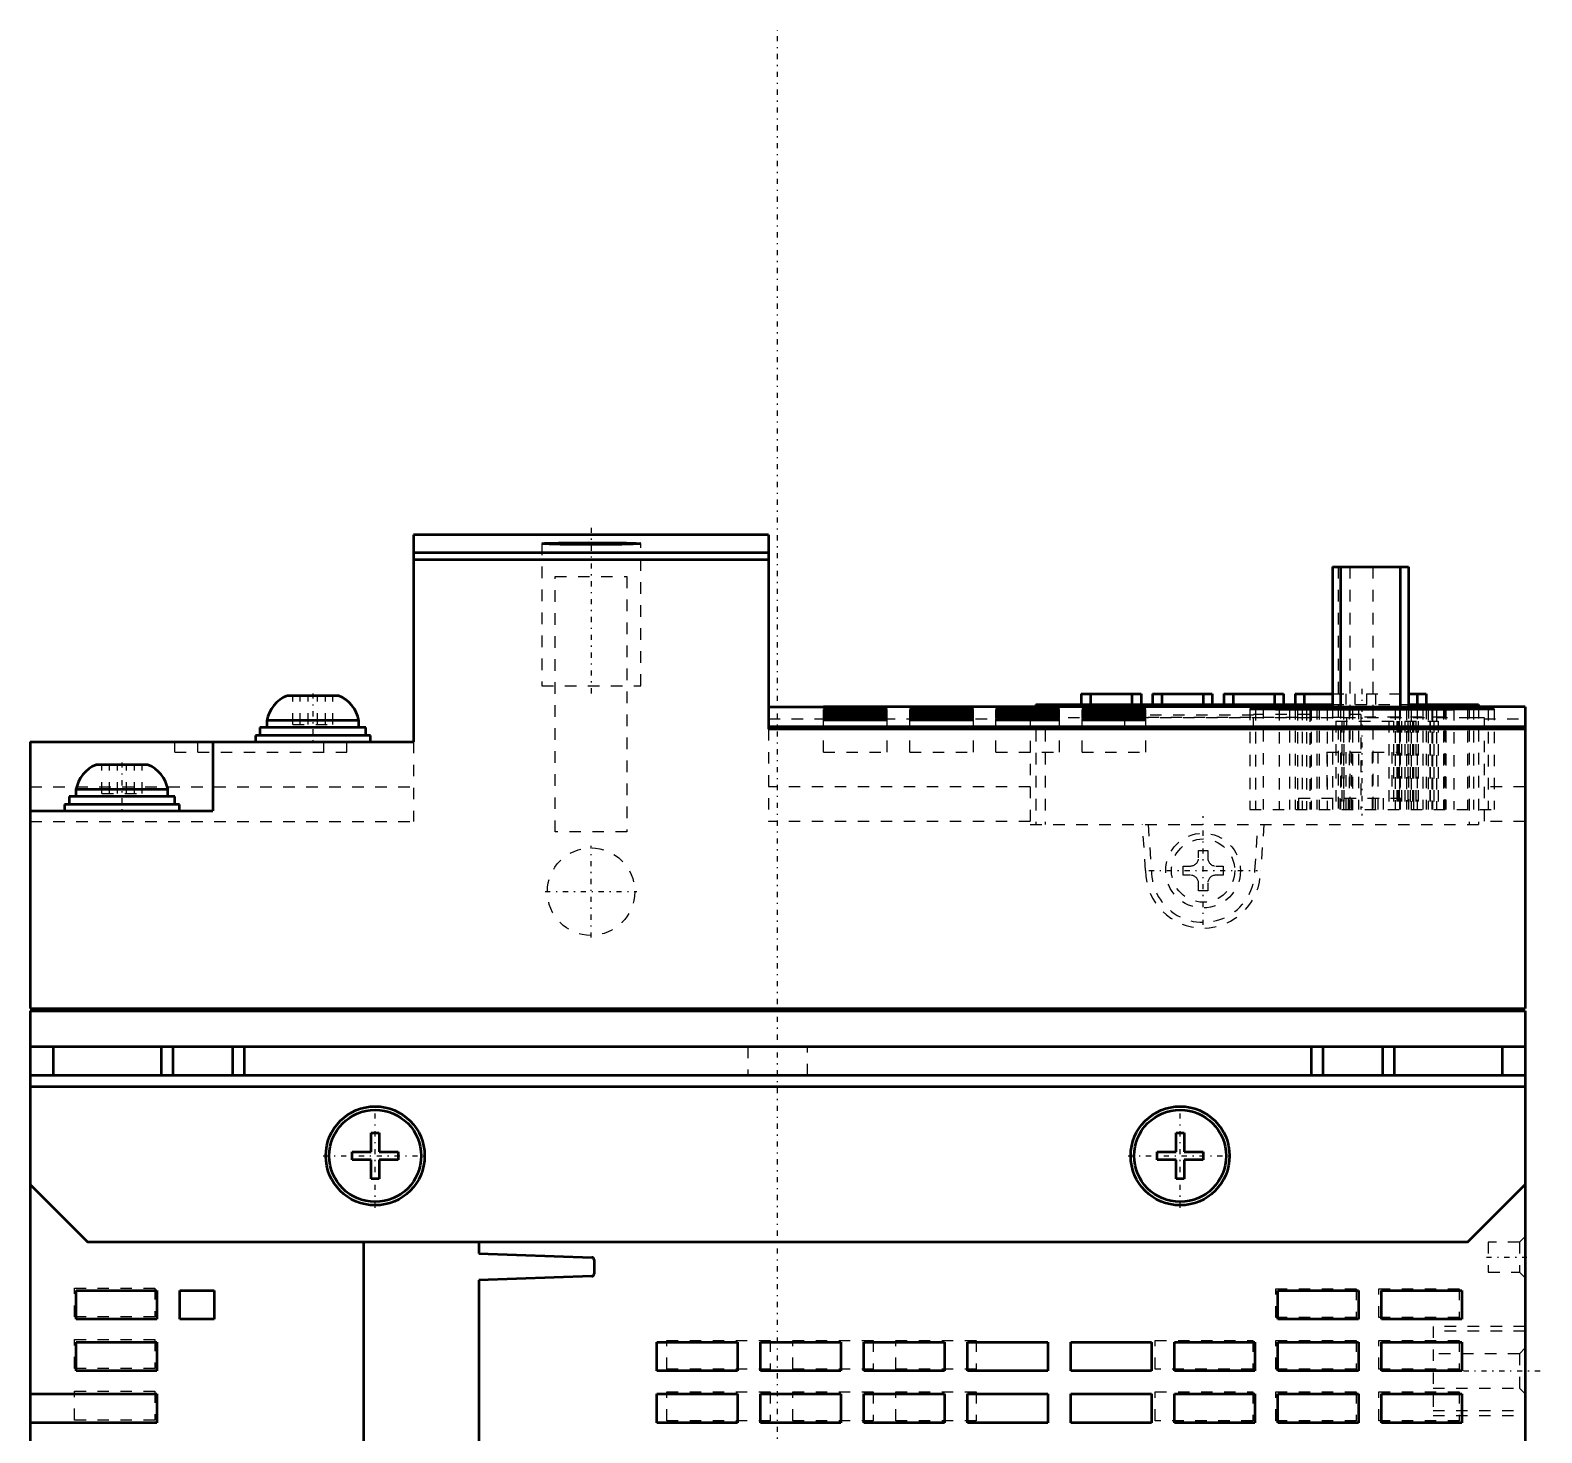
# Model space of a CAD drawing. Header units: millimetres. Extents: x 0 to 449, y 0 to 561.
# Drawn here: x 0 to 131.4, y 161.1 to 283.1 of the extents above; entities that cross this region are included whole.
import ezdxf

# ---------------------------------------------------------------- set-up
doc = ezdxf.new("R2010")
doc.units = ezdxf.units.MM
doc.linetypes.add('Center', pattern=[1.5, 0.45, -0.5, 0.05, -0.5])
doc.linetypes.add('Dashed', pattern=[2, 1, -1])
for name, color, linetype, lineweight in [('AM_4', 7, 'Continuous', 50), ('AM_6', 2, 'Continuous', 35), ('AM_7', 7, 'Center', 25), ('AM_9', 6, 'Dashed', 25)]:
    doc.layers.add(name, color=color, linetype=linetype, lineweight=lineweight)

# ---------------------------------------------------------------- blocks, each defined once
blk = doc.blocks.new('2_MFDLNA3SF_5_in_MFDLNA3SF_1100')
at = {"layer": 'AM_4'}
for p, q in [((64.21, 239.2), (33.33, 239.2)), ((33.33, 239.2), (33.33, 221.2)), ((64.21, 239.2), (64.21, 222.31)), ((33.33, 237.65), (64.21, 237.65)), ((33.33, 237.05), (64.21, 237.05)), ((113.25, 236.4), (113.25, 224.22)), ((113.25, 236.4), (119.85, 236.4)), ((113.95, 236.4), (113.95, 224.22)), ((119.15, 236.4), (119.15, 224.22)), ((119.85, 236.4), (119.85, 224.22)), ((26.83, 225.2), (22.33, 225.2)), ((91.4, 225.37), (96.6, 225.37)), ((91.4, 225.37), (91.4, 224.44)), ((92.2, 225.37), (92.2, 224.44)), ((95.8, 225.37), (95.8, 224.44)), ((96.6, 225.37), (96.6, 224.44)), ((97.6, 225.37), (102.8, 225.37)), ((97.6, 225.37), (97.6, 224.44)), ((98.4, 225.37), (98.4, 224.44)), ((102, 225.37), (102, 224.44)), ((102.8, 225.37), (102.8, 224.44)), ((103.8, 225.37), (109, 225.37)), ((103.8, 225.37), (103.8, 224.44)), ((104.6, 225.37), (104.6, 224.44)), ((108.2, 225.37), (108.2, 224.44)), ((109, 225.37), (109, 224.44)), ((110, 225.37), (113.25, 225.37)), ((110, 225.37), (110, 224.44)), ((110.8, 225.37), (110.8, 224.44)), ((119.85, 225.37), (121.4, 225.37)), ((120.6, 225.37), (120.6, 224.44)), ((121.4, 225.37), (121.4, 224.44)), ((64.21, 224.23), (74.52, 224.23)), ((82.02, 224.23), (68.98, 224.23)), ((68.98, 224.23), (74.52, 224.23)), ((74.52, 224.22), (68.98, 224.22)), ((68.98, 224.22), (74.52, 224.22)), ((74.52, 224.21), (68.98, 224.21)), ((68.98, 224.21), (74.52, 224.21)), ((74.52, 224.2), (68.98, 224.2)), ((68.98, 224.19), (74.52, 224.19)), ((74.52, 224.18), (68.98, 224.18)), ((68.98, 224.17), (74.52, 224.17)), ((74.52, 224.16), (68.98, 224.16)), ((68.98, 224.15), (74.52, 224.15)), ((74.52, 224.13), (68.98, 224.13)), ((68.98, 224.12), (74.52, 224.12)), ((74.52, 224.1), (68.98, 224.1)), ((68.98, 224.08), (74.52, 224.08)), ((74.52, 224.06), (68.98, 224.06)), ((68.98, 224.04), (74.52, 224.04)), ((74.52, 224.02), (68.98, 224.02)), ((68.98, 224), (74.52, 224)), ((74.52, 223.98), (68.98, 223.98)), ((68.98, 223.95), (74.52, 223.95)), ((74.52, 223.93), (68.98, 223.93)), ((68.98, 223.9), (74.52, 223.9)), ((74.52, 223.87), (68.98, 223.87)), ((68.98, 223.84), (74.52, 223.84)), ((74.52, 223.81), (68.98, 223.81)), ((68.98, 223.78), (74.52, 223.78)), ((74.52, 223.75), (68.98, 223.75)), ((68.98, 223.72), (74.52, 223.72)), ((74.52, 223.68), (68.98, 223.68)), ((68.98, 223.64), (74.52, 223.64)), ((74.52, 223.61), (68.98, 223.61)), ((68.98, 223.57), (74.52, 223.57)), ((74.52, 223.53), (68.98, 223.53)), ((68.98, 223.49), (74.52, 223.49)), ((89.52, 224.23), (76.48, 224.23)), ((76.48, 224.23), (82.02, 224.23)), ((82.02, 224.22), (76.48, 224.22)), ((76.48, 224.22), (82.02, 224.22)), ((82.02, 224.21), (76.48, 224.21)), ((76.48, 224.21), (82.02, 224.21)), ((82.02, 224.2), (76.48, 224.2)), ((76.48, 224.19), (82.02, 224.19)), ((82.02, 224.18), (76.48, 224.18)), ((76.48, 224.17), (82.02, 224.17)), ((82.02, 224.16), (76.48, 224.16)), ((76.48, 224.15), (82.02, 224.15)), ((82.02, 224.13), (76.48, 224.13)), ((76.48, 224.12), (82.02, 224.12)), ((82.02, 224.1), (76.48, 224.1)), ((76.48, 224.08), (82.02, 224.08)), ((82.02, 224.06), (76.48, 224.06)), ((76.48, 224.04), (82.02, 224.04)), ((82.02, 224.02), (76.48, 224.02)), ((76.48, 224), (82.02, 224)), ((82.02, 223.98), (76.48, 223.98)), ((76.48, 223.95), (82.02, 223.95)), ((82.02, 223.93), (76.48, 223.93)), ((76.48, 223.9), (82.02, 223.9)), ((82.02, 223.87), (76.48, 223.87)), ((76.48, 223.84), (82.02, 223.84)), ((82.02, 223.81), (76.48, 223.81)), ((76.48, 223.78), (82.02, 223.78)), ((82.02, 223.75), (76.48, 223.75)), ((76.48, 223.72), (82.02, 223.72)), ((82.02, 223.68), (76.48, 223.68)), ((76.48, 223.64), (82.02, 223.64)), ((82.02, 223.61), (76.48, 223.61)), ((76.48, 223.57), (82.02, 223.57)), ((82.02, 223.53), (76.48, 223.53)), ((76.48, 223.49), (82.02, 223.49)), ((97.02, 224.23), (83.98, 224.23)), ((83.98, 224.23), (89.52, 224.23)), ((89.52, 224.22), (83.98, 224.22)), ((83.98, 224.22), (89.52, 224.22)), ((89.52, 224.21), (83.98, 224.21)), ((83.98, 224.21), (89.52, 224.21)), ((89.52, 224.2), (83.98, 224.2)), ((83.98, 224.19), (89.52, 224.19)), ((89.52, 224.18), (83.98, 224.18)), ((83.98, 224.17), (89.52, 224.17)), ((89.52, 224.16), (83.98, 224.16)), ((83.98, 224.15), (89.52, 224.15)), ((89.52, 224.13), (83.98, 224.13)), ((83.98, 224.12), (89.52, 224.12)), ((89.52, 224.1), (83.98, 224.1)), ((83.98, 224.08), (89.52, 224.08)), ((89.52, 224.06), (83.98, 224.06)), ((83.98, 224.04), (89.52, 224.04)), ((89.52, 224.02), (83.98, 224.02)), ((83.98, 224), (89.52, 224)), ((89.52, 223.98), (83.98, 223.98)), ((83.98, 223.95), (89.52, 223.95)), ((89.52, 223.93), (83.98, 223.93)), ((83.98, 223.9), (89.52, 223.9)), ((89.52, 223.87), (83.98, 223.87)), ((83.98, 223.84), (89.52, 223.84)), ((89.52, 223.81), (83.98, 223.81)), ((83.98, 223.78), (89.52, 223.78)), ((89.52, 223.75), (83.98, 223.75)), ((83.98, 223.72), (89.52, 223.72)), ((89.52, 223.68), (83.98, 223.68)), ((83.98, 223.64), (89.52, 223.64)), ((89.52, 223.61), (83.98, 223.61)), ((83.98, 223.57), (89.52, 223.57)), ((89.52, 223.53), (83.98, 223.53)), ((83.98, 223.49), (89.52, 223.49)), ((87.46, 224.44), (113.25, 224.44)), ((87.46, 224.44), (87.46, 224.23)), ((88.26, 224.44), (88.26, 224.23)), ((107.22, 224.23), (91.48, 224.23)), ((91.48, 224.23), (97.02, 224.23)), ((97.02, 224.22), (91.48, 224.22)), ((91.48, 224.22), (97.02, 224.22)), ((97.02, 224.21), (91.48, 224.21)), ((91.48, 224.21), (97.02, 224.21)), ((97.02, 224.2), (91.48, 224.2)), ((91.48, 224.19), (97.02, 224.19)), ((97.02, 224.18), (91.48, 224.18)), ((91.48, 224.17), (97.02, 224.17)), ((97.02, 224.16), (91.48, 224.16)), ((91.48, 224.15), (97.02, 224.15)), ((97.02, 224.13), (91.48, 224.13)), ((91.48, 224.12), (97.02, 224.12)), ((97.02, 224.1), (91.48, 224.1)), ((91.48, 224.08), (97.02, 224.08)), ((97.02, 224.06), (91.48, 224.06)), ((91.48, 224.04), (97.02, 224.04)), ((97.02, 224.02), (91.48, 224.02)), ((91.48, 224), (97.02, 224)), ((97.02, 223.98), (91.48, 223.98)), ((91.48, 223.95), (97.02, 223.95)), ((97.02, 223.93), (91.48, 223.93)), ((91.48, 223.9), (97.02, 223.9)), ((97.02, 223.87), (91.48, 223.87)), ((91.48, 223.84), (97.02, 223.84)), ((97.02, 223.81), (91.48, 223.81)), ((91.48, 223.78), (97.02, 223.78)), ((97.02, 223.75), (91.48, 223.75)), ((91.48, 223.72), (97.02, 223.72)), ((97.02, 223.68), (91.48, 223.68)), ((91.48, 223.64), (97.02, 223.64)), ((97.02, 223.61), (91.48, 223.61)), ((91.48, 223.57), (97.02, 223.57)), ((97.02, 223.53), (91.48, 223.53)), ((91.48, 223.49), (97.02, 223.49)), ((106.55, 224.12), (106.55, 224.06)), ((108.6, 224.12), (106.55, 224.12)), ((106.55, 224.06), (108.6, 224.06)), ((107.22, 224.22), (123.02, 224.22)), ((123.8, 224.13), (108.6, 224.13)), ((108.6, 224.12), (108.6, 224.06)), ((108.6, 224.04), (123.8, 224.04)), ((110, 224.21), (110, 224.15)), ((111.9, 224.21), (110, 224.21)), ((110, 224.15), (111.9, 224.15)), ((110.2, 224.07), (110.2, 224.04)), ((121.96, 224.1), (110.57, 224.12)), ((111, 224.06), (121.96, 224.08)), ((111, 224.06), (111, 224.04)), ((111.4, 224.12), (111.4, 224.06)), ((121.56, 224.1), (111.4, 224.12)), ((111.4, 224.06), (121.56, 224.08)), ((111.9, 224.21), (111.9, 224.15)), ((112.1, 224.21), (112.1, 224.15)), ((122.9, 224.21), (112.1, 224.21)), ((112.1, 224.14), (122.9, 224.14)), ((119.7, 224.11), (112.8, 224.11)), ((112.8, 224.08), (112.8, 224.06)), ((112.8, 224.08), (119.7, 224.08)), ((114.2, 224.16), (114.2, 224.14)), ((121.43, 224.21), (114.7, 224.21)), ((115, 224.15), (115, 224.14)), ((115, 224.15), (121.1, 224.15)), ((115.5, 224.21), (115.5, 224.16)), ((120.6, 224.21), (115.5, 224.21)), ((115.5, 224.16), (120.6, 224.16)), ((118.69, 224.12), (118.69, 224.11)), ((119.09, 224.06), (119.09, 224.04)), ((119.68, 224.11), (119.68, 224.11)), ((119.85, 224.44), (125.94, 224.44)), ((120.08, 224.06), (120.08, 224.04)), ((120.6, 224.21), (120.6, 224.16)), ((121.1, 224.15), (121.1, 224.14)), ((121.56, 224.1), (121.56, 224.08)), ((121.9, 224.16), (121.9, 224.14)), ((121.96, 224.08), (121.96, 224.04)), ((122.3, 224.08), (122.3, 224.04)), ((122.9, 224.21), (122.9, 224.15)), ((125.5, 224.21), (122.9, 224.21)), ((130, 224.23), (123.02, 224.23)), ((123.1, 224.21), (123.1, 224.15)), ((123.1, 224.15), (125, 224.15)), ((123.8, 224.12), (123.8, 224.06)), ((126.8, 224.12), (123.8, 224.12)), ((123.8, 224.06), (126.8, 224.06)), ((125, 224.21), (125, 224.15)), ((125.14, 224.44), (125.14, 224.23)), ((125.94, 224.44), (125.94, 224.23)), ((126.8, 224.12), (126.8, 224.06)), ((130, 224.23), (130, 198)), ((19.98, 222.45), (19.98, 221.75)), ((29.18, 222.45), (19.98, 222.45)), ((20.58, 223.05), (20.58, 222.45)), ((28.58, 223.05), (20.58, 223.05)), ((28.58, 222.45), (28.58, 223.05)), ((29.18, 221.75), (29.18, 222.45)), ((130, 222.51), (64.21, 222.51)), ((130, 222.31), (64.21, 222.31)), ((74.52, 223.45), (68.98, 223.45)), ((68.98, 223.4), (74.52, 223.4)), ((74.52, 223.36), (68.98, 223.36)), ((68.98, 223.32), (74.52, 223.32)), ((74.52, 223.27), (68.98, 223.27)), ((68.98, 223.22), (74.52, 223.22)), ((74.52, 223.17), (68.98, 223.17)), ((68.98, 223.12), (74.52, 223.12)), ((74.52, 223.07), (68.98, 223.07)), ((82.02, 223.45), (76.48, 223.45)), ((76.48, 223.4), (82.02, 223.4)), ((82.02, 223.36), (76.48, 223.36)), ((76.48, 223.32), (82.02, 223.32)), ((82.02, 223.27), (76.48, 223.27)), ((76.48, 223.22), (82.02, 223.22)), ((82.02, 223.17), (76.48, 223.17)), ((76.48, 223.12), (82.02, 223.12)), ((82.02, 223.07), (76.48, 223.07)), ((89.52, 223.45), (83.98, 223.45)), ((83.98, 223.4), (89.52, 223.4)), ((89.52, 223.36), (83.98, 223.36)), ((83.98, 223.32), (89.52, 223.32)), ((89.52, 223.27), (83.98, 223.27)), ((83.98, 223.22), (89.52, 223.22)), ((89.52, 223.17), (83.98, 223.17)), ((83.98, 223.12), (89.52, 223.12)), ((89.52, 223.07), (83.98, 223.07)), ((97.02, 223.45), (91.48, 223.45)), ((91.48, 223.4), (97.02, 223.4)), ((97.02, 223.36), (91.48, 223.36)), ((91.48, 223.32), (97.02, 223.32)), ((97.02, 223.27), (91.48, 223.27)), ((91.48, 223.22), (97.02, 223.22)), ((97.02, 223.17), (91.48, 223.17)), ((91.48, 223.12), (97.02, 223.12)), ((97.02, 223.07), (91.48, 223.07)), ((0, 221.2), (0, 198)), ((0, 221.2), (33.33, 221.2)), ((15.88, 221.2), (15.88, 215.2)), ((19.58, 221.75), (19.58, 221.2)), ((29.58, 221.75), (19.58, 221.75)), ((29.58, 221.2), (29.58, 221.75)), ((10.23, 219.2), (5.73, 219.2)), ((3.98, 217.05), (3.98, 216.45)), ((11.98, 217.05), (3.98, 217.05)), ((11.98, 216.45), (11.98, 217.05)), ((2.98, 215.75), (2.98, 215.2)), ((12.98, 215.75), (2.98, 215.75)), ((3.38, 216.45), (3.38, 215.75)), ((12.58, 216.45), (3.38, 216.45)), ((12.58, 215.75), (12.58, 216.45)), ((12.98, 215.2), (12.98, 215.75)), ((0, 215.2), (15.88, 215.2)), ((0, 198), (130, 198)), ((0, 197.8), (0, 19.9)), ((0, 197.8), (130, 197.8)), ((13, 197.8), (13, 198)), ((117, 197.8), (117, 198)), ((119.15, 198), (119.15, 197.8)), ((119.85, 198), (119.85, 197.8)), ((130, 197.8), (130, 19.9)), ((0, 194.7), (130, 194.7)), ((2, 194.7), (2, 192.2)), ((11.4, 194.7), (11.4, 192.2)), ((12.4, 194.7), (12.4, 192.2)), ((17.6, 194.7), (17.6, 192.2)), ((18.6, 194.7), (18.6, 192.2)), ((111.4, 194.7), (111.4, 192.2)), ((112.4, 194.7), (112.4, 192.2)), ((117.6, 194.7), (117.6, 192.2)), ((118.6, 194.7), (118.6, 192.2)), ((128, 194.7), (128, 192.2)), ((130, 192.2), (0, 192.2)), ((130, 191.2), (0, 191.2)), ((29.65, 185.55), (29.65, 187.2)), ((29.65, 187.2), (30.35, 187.2)), ((30.35, 187.2), (30.35, 185.55)), ((99.65, 185.55), (99.65, 187.2)), ((99.65, 187.2), (100.35, 187.2)), ((100.35, 187.2), (100.35, 185.55)), ((28, 184.85), (28, 185.55)), ((28, 185.55), (29.65, 185.55)), ((30.35, 185.55), (32, 185.55)), ((32, 185.55), (32, 184.85)), ((98, 184.85), (98, 185.55)), ((98, 185.55), (99.65, 185.55)), ((100.35, 185.55), (102, 185.55)), ((102, 185.55), (102, 184.85)), ((29.65, 184.85), (28, 184.85)), ((29.65, 183.2), (29.65, 184.85)), ((32, 184.85), (30.35, 184.85)), ((30.35, 184.85), (30.35, 183.2)), ((99.65, 184.85), (98, 184.85)), ((99.65, 183.2), (99.65, 184.85)), ((100.35, 184.85), (100.35, 183.2)), ((102, 184.85), (100.35, 184.85)), ((30.35, 183.2), (29.65, 183.2)), ((100.35, 183.2), (99.65, 183.2)), ((0, 182.7), (5, 177.7)), ((125, 177.7), (130, 182.7)), ((125, 177.7), (5, 177.7)), ((29, 147.54), (29, 177.7)), ((39, 177.7), (39, 176.71)), ((39, 176.71), (48.84, 176.37)), ((49.03, 176.17), (49.03, 174.93)), ((48.84, 174.73), (39, 174.39)), ((39, 174.39), (39, 150.21)), ((4, 171), (4, 173.5)), ((4, 173.5), (11, 173.5)), ((11, 173.5), (11, 171)), ((13, 173.5), (16, 173.5)), ((13, 171), (13, 173.5)), ((16, 173.5), (16, 171)), ((108.5, 171), (108.5, 173.5)), ((108.5, 173.5), (115.5, 173.5)), ((115.5, 173.5), (115.5, 171)), ((117.5, 171), (117.5, 173.5)), ((117.5, 173.5), (124.5, 173.5)), ((124.5, 173.5), (124.5, 171)), ((11, 171), (4, 171)), ((16, 171), (13, 171)), ((115.5, 171), (108.5, 171)), ((124.5, 171), (117.5, 171)), ((4, 166.5), (4, 169)), ((4, 169), (11, 169)), ((11, 169), (11, 166.5)), ((54.5, 166.5), (54.5, 169)), ((54.5, 169), (61.5, 169)), ((61.5, 169), (61.5, 166.5)), ((63.5, 166.5), (63.5, 169)), ((63.5, 169), (70.5, 169)), ((70.5, 169), (70.5, 166.5)), ((72.5, 166.5), (72.5, 169)), ((72.5, 169), (79.5, 169)), ((79.5, 169), (79.5, 166.5)), ((81.5, 166.5), (81.5, 169)), ((81.5, 169), (88.5, 169)), ((88.5, 169), (88.5, 166.5)), ((90.5, 166.5), (90.5, 169)), ((90.5, 169), (97.5, 169)), ((97.5, 169), (97.5, 166.5)), ((99.5, 166.5), (99.5, 169)), ((99.5, 169), (106.5, 169)), ((106.5, 169), (106.5, 166.5)), ((108.5, 166.5), (108.5, 169)), ((108.5, 169), (115.5, 169)), ((115.5, 169), (115.5, 166.5)), ((117.5, 166.5), (117.5, 169)), ((117.5, 169), (124.5, 169)), ((124.5, 169), (124.5, 166.5)), ((11, 166.5), (4, 166.5)), ((61.5, 166.5), (54.5, 166.5)), ((70.5, 166.5), (63.5, 166.5)), ((79.5, 166.5), (72.5, 166.5)), ((88.5, 166.5), (81.5, 166.5)), ((97.5, 166.5), (90.5, 166.5)), ((106.5, 166.5), (99.5, 166.5)), ((115.5, 166.5), (108.5, 166.5)), ((124.5, 166.5), (117.5, 166.5)), ((0, 164.5), (11, 164.5)), ((11, 164.5), (11, 162)), ((54.5, 162), (54.5, 164.5)), ((54.5, 164.5), (61.5, 164.5)), ((61.5, 164.5), (61.5, 162)), ((63.5, 162), (63.5, 164.5)), ((63.5, 164.5), (70.5, 164.5)), ((70.5, 164.5), (70.5, 162)), ((72.5, 162), (72.5, 164.5)), ((72.5, 164.5), (79.5, 164.5)), ((79.5, 164.5), (79.5, 162)), ((81.5, 162), (81.5, 164.5)), ((81.5, 164.5), (88.5, 164.5)), ((88.5, 164.5), (88.5, 162)), ((90.5, 164.5), (97.5, 164.5)), ((90.5, 162), (90.5, 164.5)), ((97.5, 164.5), (97.5, 162)), ((99.5, 162), (99.5, 164.5)), ((99.5, 164.5), (106.5, 164.5)), ((106.5, 164.5), (106.5, 162)), ((108.5, 162), (108.5, 164.5)), ((108.5, 164.5), (115.5, 164.5)), ((115.5, 164.5), (115.5, 162)), ((117.5, 162), (117.5, 164.5)), ((117.5, 164.5), (124.5, 164.5)), ((124.5, 164.5), (124.5, 162)), ((11, 162), (0, 162)), ((61.5, 162), (54.5, 162)), ((70.5, 162), (63.5, 162)), ((79.5, 162), (72.5, 162)), ((88.5, 162), (81.5, 162)), ((97.5, 162), (90.5, 162)), ((106.5, 162), (99.5, 162)), ((115.5, 162), (108.5, 162)), ((124.5, 162), (117.5, 162))]:
    blk.add_line(p, q, dxfattribs=at)
for points in [[(44.5, 238.43), (44.56, 238.45), (44.74, 238.46), (45.04, 238.47), (45.44, 238.48), (45.94, 238.49), (46.52, 238.5), (47.17, 238.51), (47.86, 238.51), (48.57, 238.52), (49.3, 238.51), (50.01, 238.51), (50.68, 238.51), (51.31, 238.5), (51.86, 238.49), (52.32, 238.48), (52.69, 238.47), (52.94, 238.45), (53.08, 238.44), (53.1, 238.43)], [(53.1, 238.43), (53.09, 238.43), (52.98, 238.41), (52.76, 238.4), (52.42, 238.38), (51.98, 238.37), (51.45, 238.36), (50.84, 238.35), (50.18, 238.35), (49.48, 238.34), (48.75, 238.34), (48.03, 238.34), (47.33, 238.35), (46.68, 238.35), (46.08, 238.36), (45.56, 238.37), (45.13, 238.39), (44.81, 238.4), (44.6, 238.41), (44.5, 238.43)], [(106.55, 224.12), (106.38, 224.12), (106.24, 224.12), (106.13, 224.12), (106.06, 224.12), (106.05, 224.12)], [(106.05, 224.07), (106.08, 224.06), (106.16, 224.06), (106.28, 224.06), (106.44, 224.06), (106.55, 224.06)], [(110, 224.21), (109.83, 224.21), (109.69, 224.21), (109.58, 224.21), (109.51, 224.21), (109.5, 224.21)], [(109.5, 224.15), (109.53, 224.15), (109.61, 224.15), (109.73, 224.15), (109.89, 224.15), (110, 224.15)], [(110.57, 224.12), (110.5, 224.12), (110.32, 224.12), (110.22, 224.12), (110.2, 224.11)], [(110.2, 224.07), (110.25, 224.06), (110.38, 224.06), (110.58, 224.06), (110.82, 224.06), (111, 224.06)], [(111.4, 224.12), (111.14, 224.12), (110.9, 224.12), (110.72, 224.11), (110.62, 224.11), (110.6, 224.11)], [(110.6, 224.07), (110.65, 224.07), (110.78, 224.06), (110.98, 224.06), (111.22, 224.06), (111.4, 224.06)], [(111.9, 224.21), (111.97, 224.21), (112.02, 224.21), (112.07, 224.21), (112.1, 224.21), (112.1, 224.21)], [(112.1, 224.15), (112.09, 224.15), (112.06, 224.15), (112.01, 224.15), (111.94, 224.15), (111.9, 224.15)], [(114.7, 224.21), (114.5, 224.21), (114.32, 224.21), (114.22, 224.21), (114.2, 224.21)], [(114.2, 224.16), (114.25, 224.16), (114.38, 224.15), (114.58, 224.15), (114.82, 224.15), (115, 224.15)], [(115.5, 224.21), (115.24, 224.21), (115, 224.21), (114.82, 224.21), (114.72, 224.21), (114.7, 224.21)], [(114.7, 224.16), (114.75, 224.16), (114.88, 224.16), (115.08, 224.16), (115.32, 224.16), (115.5, 224.16)], [(121.4, 224.21), (121.35, 224.21), (121.22, 224.21), (121.02, 224.21), (120.78, 224.21), (120.6, 224.21)], [(120.6, 224.16), (120.86, 224.16), (121.1, 224.16), (121.28, 224.16), (121.38, 224.16), (121.4, 224.16)], [(121.1, 224.15), (121.36, 224.15), (121.6, 224.15), (121.78, 224.15), (121.88, 224.16), (121.9, 224.16)], [(121.9, 224.21), (121.85, 224.21), (121.72, 224.21), (121.52, 224.21), (121.43, 224.21)], [(121.9, 224.09), (121.84, 224.1), (121.68, 224.1), (121.56, 224.1)], [(121.56, 224.08), (121.77, 224.08), (121.88, 224.09), (121.9, 224.09)], [(122.3, 224.1), (122.24, 224.1), (122.08, 224.1), (121.96, 224.1)], [(121.96, 224.08), (122.17, 224.08), (122.28, 224.08), (122.3, 224.08)], [(123.1, 224.15), (123.03, 224.15), (122.98, 224.15), (122.93, 224.15), (122.9, 224.15), (122.9, 224.15)], [(125, 224.15), (125.17, 224.15), (125.31, 224.15), (125.42, 224.15), (125.49, 224.15), (125.5, 224.15)], [(127.3, 224.12), (127.27, 224.12), (127.19, 224.12), (127.07, 224.12), (126.91, 224.12), (126.8, 224.12)], [(126.8, 224.06), (126.97, 224.06), (127.11, 224.06), (127.22, 224.06), (127.29, 224.06), (127.3, 224.07)]]:
    blk.add_lwpolyline(points, dxfattribs=at)
for centre, radius in [((30, 185.2), 4.3), ((100, 185.2), 4.3), ((30, 185.2), 4), ((100, 185.2), 4)]:
    blk.add_circle(centre, radius, dxfattribs=at)
for centre, radius, start, end in [((23.47, 222.48), 2.95, 112.8217, 168.8904), ((25.69, 222.48), 2.95, 11.1096, 67.1783), ((6.87, 216.48), 2.95, 112.8217, 168.8904), ((9.09, 216.48), 2.95, 11.1096, 67.1783), ((48.83, 176.17), 0.2, 0, 88), ((48.83, 174.93), 0.2, 272, 0)]:
    blk.add_arc(centre, radius, start, end, dxfattribs=at)
at = {"layer": 'AM_7'}
for p, q in [((65, 0), (65, 283.06)), ((48.8, 225.41), (48.8, 239.99)), ((24.58, 225.4), (24.58, 221)), ((115.8, 225.8), (115.8, 214.8)), ((7.98, 219.4), (7.98, 215)), ((102, 205.28), (102, 214.73)), ((48.77, 204.18), (48.77, 212.16)), ((97.28, 210), (106.72, 210)), ((44.78, 208.17), (52.76, 208.17)), ((30, 180.69), (30, 189.72)), ((100, 180.69), (100, 189.72)), ((25.48, 185.2), (34.52, 185.2)), ((95.48, 185.2), (104.52, 185.2)), ((126.64, 176.4), (130.16, 176.4)), ((121.55, 166.5), (131.45, 166.5))]:
    blk.add_line(p, q, dxfattribs=at)
at = {"layer": 'AM_9'}
for p, q in [((44.5, 238.43), (44.5, 226.07)), ((53.1, 226.07), (53.1, 238.43)), ((45.65, 213.37), (45.65, 235.56)), ((45.65, 235.56), (51.89, 235.56)), ((51.89, 235.56), (51.89, 213.37)), ((113.75, 236.4), (113.75, 215.3)), ((114.75, 236.4), (114.75, 215.3)), ((116.75, 236.4), (116.75, 215.3)), ((22.83, 222.7), (22.83, 225.2)), ((23.48, 222.7), (23.48, 225.2)), ((24.18, 222.7), (24.18, 225.2)), ((24.98, 222.7), (24.98, 225.2)), ((25.68, 222.7), (25.68, 225.2)), ((26.33, 222.7), (26.33, 225.2)), ((44.5, 226.07), (53.1, 226.07)), ((113.25, 225.37), (115.2, 225.37)), ((114.4, 225.37), (114.4, 224.44)), ((115.2, 225.37), (115.2, 224.44)), ((116.2, 225.37), (119.85, 225.37)), ((116.2, 225.37), (116.2, 224.44)), ((117, 225.37), (117, 224.44)), ((68.98, 224.23), (68.98, 224.23)), ((68.98, 224.22), (68.98, 224.22)), ((68.98, 224.21), (68.98, 224.21)), ((68.98, 224.21), (74.52, 224.21)), ((68.98, 224.19), (68.98, 224.2)), ((68.98, 224.19), (74.52, 224.19)), ((68.98, 224.17), (68.98, 224.18)), ((68.98, 224.17), (74.52, 224.17)), ((68.98, 224.15), (68.98, 224.16)), ((68.98, 224.15), (74.52, 224.15)), ((68.98, 224.12), (68.98, 224.13)), ((68.98, 224.12), (74.52, 224.12)), ((68.98, 224.08), (68.98, 224.1)), ((68.98, 224.08), (74.52, 224.08)), ((68.98, 224.04), (68.98, 224.06)), ((68.98, 224.04), (74.52, 224.04)), ((68.98, 224), (68.98, 224.02)), ((68.98, 224), (74.52, 224)), ((68.98, 223.95), (68.98, 223.98)), ((68.98, 223.95), (74.52, 223.95)), ((68.98, 223.9), (68.98, 223.93)), ((68.98, 223.9), (74.52, 223.9)), ((68.98, 223.84), (68.98, 223.87)), ((68.98, 223.84), (74.52, 223.84)), ((68.98, 223.78), (68.98, 223.81)), ((68.98, 223.78), (74.52, 223.78)), ((68.98, 223.72), (68.98, 223.75)), ((68.98, 223.71), (74.52, 223.71)), ((68.98, 223.64), (68.98, 223.68)), ((68.98, 223.57), (68.98, 223.61)), ((68.98, 223.49), (68.98, 223.53)), ((74.52, 224.23), (74.52, 224.23)), ((74.52, 224.22), (74.52, 224.22)), ((74.52, 224.21), (74.52, 224.21)), ((74.52, 224.19), (74.52, 224.2)), ((74.52, 224.17), (74.52, 224.18)), ((74.52, 224.15), (74.52, 224.16)), ((74.52, 224.12), (74.52, 224.13)), ((74.52, 224.08), (74.52, 224.1)), ((74.52, 224.04), (74.52, 224.06)), ((74.52, 224), (74.52, 224.02)), ((74.52, 223.95), (74.52, 223.98)), ((74.52, 223.9), (74.52, 223.93)), ((74.52, 223.84), (74.52, 223.87)), ((74.52, 223.78), (74.52, 223.81)), ((74.52, 223.72), (74.52, 223.75)), ((74.52, 223.64), (74.52, 223.68)), ((74.52, 223.57), (74.52, 223.61)), ((74.52, 223.49), (74.52, 223.53)), ((76.48, 224.23), (76.48, 224.23)), ((76.48, 224.22), (76.48, 224.22)), ((76.48, 224.21), (76.48, 224.21)), ((76.48, 224.21), (82.02, 224.21)), ((76.48, 224.19), (76.48, 224.2)), ((76.48, 224.19), (82.02, 224.19)), ((76.48, 224.17), (76.48, 224.18)), ((76.48, 224.17), (82.02, 224.17)), ((76.48, 224.15), (76.48, 224.16)), ((76.48, 224.15), (82.02, 224.15)), ((76.48, 224.12), (76.48, 224.13)), ((76.48, 224.12), (82.02, 224.12)), ((76.48, 224.08), (76.48, 224.1)), ((76.48, 224.08), (82.02, 224.08)), ((76.48, 224.04), (76.48, 224.06)), ((76.48, 224.04), (82.02, 224.04)), ((76.48, 224), (76.48, 224.02)), ((76.48, 224), (82.02, 224)), ((76.48, 223.95), (76.48, 223.98)), ((76.48, 223.95), (82.02, 223.95)), ((76.48, 223.9), (76.48, 223.93)), ((76.48, 223.9), (82.02, 223.9)), ((76.48, 223.84), (76.48, 223.87)), ((76.48, 223.84), (82.02, 223.84)), ((76.48, 223.78), (76.48, 223.81)), ((76.48, 223.78), (82.02, 223.78)), ((76.48, 223.72), (76.48, 223.75)), ((76.48, 223.71), (82.02, 223.71)), ((76.48, 223.64), (76.48, 223.68)), ((76.48, 223.57), (76.48, 223.61)), ((76.48, 223.49), (76.48, 223.53)), ((82.02, 224.23), (82.02, 224.23)), ((82.02, 224.22), (82.02, 224.22)), ((82.02, 224.21), (82.02, 224.21)), ((82.02, 224.19), (82.02, 224.2)), ((82.02, 224.17), (82.02, 224.18)), ((82.02, 224.15), (82.02, 224.16)), ((82.02, 224.12), (82.02, 224.13)), ((82.02, 224.08), (82.02, 224.1)), ((82.02, 224.04), (82.02, 224.06)), ((82.02, 224), (82.02, 224.02)), ((82.02, 223.95), (82.02, 223.98)), ((82.02, 223.9), (82.02, 223.93)), ((82.02, 223.84), (82.02, 223.87)), ((82.02, 223.78), (82.02, 223.81)), ((82.02, 223.72), (82.02, 223.75)), ((82.02, 223.64), (82.02, 223.68)), ((82.02, 223.57), (82.02, 223.61)), ((82.02, 223.49), (82.02, 223.53)), ((83.98, 224.23), (83.98, 224.23)), ((83.98, 224.22), (83.98, 224.22)), ((83.98, 224.21), (83.98, 224.21)), ((83.98, 224.21), (89.52, 224.21)), ((83.98, 224.19), (83.98, 224.2)), ((83.98, 224.19), (89.52, 224.19)), ((83.98, 224.17), (83.98, 224.18)), ((83.98, 224.17), (89.52, 224.17)), ((83.98, 224.15), (83.98, 224.16)), ((83.98, 224.15), (89.52, 224.15)), ((83.98, 224.12), (83.98, 224.13)), ((83.98, 224.12), (89.52, 224.12)), ((83.98, 224.08), (83.98, 224.1)), ((83.98, 224.08), (89.52, 224.08)), ((83.98, 224.04), (83.98, 224.06)), ((83.98, 224.04), (89.52, 224.04)), ((83.98, 224), (83.98, 224.02)), ((83.98, 224), (89.52, 224)), ((83.98, 223.95), (83.98, 223.98)), ((83.98, 223.95), (89.52, 223.95)), ((83.98, 223.9), (83.98, 223.93)), ((83.98, 223.9), (89.52, 223.9)), ((83.98, 223.84), (83.98, 223.87)), ((83.98, 223.84), (89.52, 223.84)), ((83.98, 223.78), (83.98, 223.81)), ((83.98, 223.78), (89.52, 223.78)), ((83.98, 223.72), (83.98, 223.75)), ((83.98, 223.71), (89.52, 223.71)), ((83.98, 223.64), (83.98, 223.68)), ((83.98, 223.57), (83.98, 223.61)), ((83.98, 223.49), (83.98, 223.53)), ((87.46, 224.23), (87.46, 214)), ((88.26, 224.23), (88.26, 214)), ((89.52, 224.23), (89.52, 224.23)), ((89.52, 224.22), (89.52, 224.22)), ((89.52, 224.21), (89.52, 224.21)), ((89.52, 224.19), (89.52, 224.2)), ((89.52, 224.17), (89.52, 224.18)), ((89.52, 224.15), (89.52, 224.16)), ((89.52, 224.12), (89.52, 224.13)), ((89.52, 224.08), (89.52, 224.1)), ((89.52, 224.04), (89.52, 224.06)), ((89.52, 224), (89.52, 224.02)), ((89.52, 223.95), (89.52, 223.98)), ((89.52, 223.9), (89.52, 223.93)), ((89.52, 223.84), (89.52, 223.87)), ((89.52, 223.78), (89.52, 223.81)), ((89.52, 223.72), (89.52, 223.75)), ((89.52, 223.64), (89.52, 223.68)), ((89.52, 223.57), (89.52, 223.61)), ((89.52, 223.49), (89.52, 223.53)), ((91.48, 224.23), (91.48, 224.23)), ((91.48, 224.22), (91.48, 224.22)), ((91.48, 224.21), (91.48, 224.21)), ((91.48, 224.21), (97.02, 224.21)), ((91.48, 224.19), (91.48, 224.2)), ((91.48, 224.19), (97.02, 224.19)), ((91.48, 224.17), (91.48, 224.18)), ((91.48, 224.17), (97.02, 224.17)), ((91.48, 224.15), (91.48, 224.16)), ((91.48, 224.15), (97.02, 224.15)), ((91.48, 224.12), (91.48, 224.13)), ((91.48, 224.12), (97.02, 224.12)), ((91.48, 224.08), (91.48, 224.1)), ((91.48, 224.08), (97.02, 224.08)), ((91.48, 224.04), (91.48, 224.06)), ((91.48, 224.04), (97.02, 224.04)), ((91.48, 224), (91.48, 224.02)), ((91.48, 224), (97.02, 224)), ((91.48, 223.95), (91.48, 223.98)), ((91.48, 223.95), (97.02, 223.95)), ((91.48, 223.9), (91.48, 223.93)), ((91.48, 223.9), (97.02, 223.9)), ((91.48, 223.84), (91.48, 223.87)), ((91.48, 223.84), (97.02, 223.84)), ((91.48, 223.78), (91.48, 223.81)), ((91.48, 223.78), (97.02, 223.78)), ((91.48, 223.72), (91.48, 223.75)), ((91.48, 223.71), (97.02, 223.71)), ((91.48, 223.64), (91.48, 223.68)), ((91.48, 223.57), (91.48, 223.61)), ((91.48, 223.49), (91.48, 223.53)), ((95.19, 222.3), (95.19, 223.52)), ((106.39, 223.52), (95.19, 223.52)), ((97.02, 224.23), (97.02, 224.23)), ((97.02, 224.22), (97.02, 224.22)), ((97.02, 224.21), (97.02, 224.21)), ((97.02, 224.19), (97.02, 224.2)), ((97.02, 224.17), (97.02, 224.18)), ((97.02, 224.15), (97.02, 224.16)), ((97.02, 224.12), (97.02, 224.13)), ((97.02, 224.08), (97.02, 224.1)), ((97.02, 224.04), (97.02, 224.06)), ((97.02, 224), (97.02, 224.02)), ((97.02, 223.95), (97.02, 223.98)), ((97.02, 223.9), (97.02, 223.93)), ((97.02, 223.84), (97.02, 223.87)), ((97.02, 223.78), (97.02, 223.81)), ((97.02, 223.72), (97.02, 223.75)), ((97.02, 223.64), (97.02, 223.68)), ((97.02, 223.57), (97.02, 223.61)), ((97.02, 223.49), (97.02, 223.53)), ((106.05, 224.07), (106.05, 215.3)), ((106.39, 222.3), (106.39, 223.57)), ((111.28, 223.57), (106.39, 223.57)), ((106.55, 224.06), (106.55, 215.3)), ((107.22, 224.22), (107.22, 215.3)), ((111.28, 223.94), (107.22, 223.94)), ((108.6, 224.04), (108.6, 215.3)), ((109.5, 224.15), (109.5, 215.3)), ((110, 224.15), (110, 215.3)), ((110.2, 224.04), (110.2, 215.3)), ((110.6, 224.07), (110.6, 215.3)), ((111, 224.12), (111, 224.06)), ((111, 224.04), (111, 215.3)), ((111.28, 223.94), (111.28, 215.3)), ((111.4, 224.06), (111.4, 215.3)), ((111.9, 224.15), (111.9, 215.3)), ((112.1, 224.14), (112.1, 215.3)), ((112.8, 224.06), (112.8, 215.3)), ((113.25, 224.44), (119.85, 224.44)), ((113.25, 224.22), (113.25, 215.3)), ((113.95, 224.22), (113.95, 215.3)), ((114.2, 224.14), (114.2, 215.3)), ((114.5, 222.3), (114.5, 223.57)), ((115.72, 223.57), (114.5, 223.57)), ((114.7, 224.16), (114.7, 215.3)), ((115, 224.21), (115, 224.15)), ((115, 224.14), (115, 215.3)), ((115.5, 224.16), (115.5, 215.3)), ((115.72, 223.57), (115.72, 215.3)), ((118.69, 224.11), (118.69, 215.3)), ((119.09, 224.12), (119.09, 224.06)), ((119.09, 224.04), (119.09, 215.3)), ((119.15, 224.22), (119.15, 215.3)), ((119.68, 224.11), (119.68, 215.3)), ((119.7, 224.08), (119.7, 215.3)), ((119.85, 224.22), (119.85, 215.3)), ((120.08, 224.12), (120.08, 224.06)), ((120.08, 224.04), (120.08, 215.3)), ((120.6, 224.16), (120.6, 215.3)), ((121.1, 224.21), (121.1, 224.15)), ((121.1, 224.14), (121.1, 215.3)), ((121.4, 224.16), (121.4, 215.3)), ((121.56, 224.08), (121.56, 215.3)), ((121.9, 224.14), (121.9, 224.09)), ((121.9, 224.09), (121.9, 215.3)), ((121.96, 224.1), (121.96, 224.08)), ((121.96, 224.04), (121.96, 215.3)), ((122.3, 224.04), (122.3, 215.3)), ((122.9, 224.14), (122.9, 215.3)), ((123.02, 224.22), (123.02, 215.3)), ((123.1, 224.15), (123.1, 215.3)), ((123.8, 224.04), (123.8, 215.3)), ((125, 224.15), (125, 215.3)), ((125.14, 224.23), (125.14, 214)), ((125.5, 224.15), (125.5, 215.3)), ((125.94, 224.23), (125.94, 214)), ((126.8, 224.06), (126.8, 215.3)), ((127.3, 224.07), (127.3, 215.3)), ((22.83, 222.7), (26.33, 222.7)), ((64.21, 223.19), (86.96, 223.19)), ((64.21, 222.31), (64.21, 214.27)), ((68.98, 223.4), (68.98, 223.45)), ((68.98, 223.32), (68.98, 223.36)), ((68.98, 223.22), (68.98, 223.27)), ((68.98, 223.12), (68.98, 223.17)), ((68.98, 220.3), (68.98, 223.07)), ((74.52, 223.4), (74.52, 223.45)), ((74.52, 223.32), (74.52, 223.36)), ((74.52, 223.22), (74.52, 223.27)), ((74.52, 223.12), (74.52, 223.17)), ((74.52, 220.3), (74.52, 223.07)), ((76.48, 223.4), (76.48, 223.45)), ((76.48, 223.32), (76.48, 223.36)), ((76.48, 223.22), (76.48, 223.27)), ((76.48, 223.12), (76.48, 223.17)), ((76.48, 220.3), (76.48, 223.07)), ((82.02, 223.4), (82.02, 223.45)), ((82.02, 223.32), (82.02, 223.36)), ((82.02, 223.22), (82.02, 223.27)), ((82.02, 223.12), (82.02, 223.17)), ((82.02, 220.3), (82.02, 223.07)), ((83.98, 223.4), (83.98, 223.45)), ((83.98, 223.32), (83.98, 223.36)), ((83.98, 223.22), (83.98, 223.27)), ((83.98, 223.12), (83.98, 223.17)), ((83.98, 220.3), (83.98, 223.07)), ((86.96, 223.29), (86.96, 214)), ((88.26, 223.32), (125.14, 223.32)), ((89.52, 223.4), (89.52, 223.45)), ((89.52, 223.32), (89.52, 223.36)), ((89.52, 223.22), (89.52, 223.27)), ((89.52, 223.12), (89.52, 223.17)), ((89.52, 220.3), (89.52, 223.07)), ((91.48, 223.4), (91.48, 223.45)), ((91.48, 223.32), (91.48, 223.36)), ((91.48, 223.22), (91.48, 223.27)), ((91.48, 223.12), (91.48, 223.17)), ((91.48, 220.3), (91.48, 223.07)), ((95.19, 223.35), (114.5, 223.35)), ((95.19, 222.3), (114.5, 222.3)), ((97.02, 223.4), (97.02, 223.45)), ((97.02, 223.32), (97.02, 223.36)), ((97.02, 223.22), (97.02, 223.27)), ((97.02, 223.12), (97.02, 223.17)), ((97.02, 220.3), (97.02, 223.07)), ((113.55, 223), (122.45, 223)), ((113.55, 223), (113.55, 215.3)), ((114.05, 223), (114.05, 215.3)), ((114.25, 223), (114.25, 215.3)), ((123.02, 223.35), (115.72, 223.35)), ((118.15, 223), (118.15, 215.3)), ((118.55, 223), (118.55, 215.3)), ((118.85, 223), (118.85, 215.3)), ((118.95, 223), (118.95, 215.3)), ((119.05, 223), (119.05, 215.3)), ((119.25, 223), (119.25, 215.3)), ((119.55, 223), (119.55, 215.3)), ((119.79, 223), (119.79, 215.3)), ((120.01, 223), (120.01, 215.3)), ((120.21, 223), (120.21, 215.3)), ((120.29, 223), (120.29, 215.3)), ((120.49, 223), (120.49, 215.3)), ((120.71, 223), (120.71, 215.3)), ((121.72, 223), (121.72, 215.3)), ((121.75, 223), (121.75, 215.3)), ((122.05, 223), (122.05, 215.3)), ((122.45, 223), (122.45, 215.3)), ((126.44, 223.29), (126.44, 214)), ((126.44, 223.19), (130, 223.19)), ((12.57, 220.3), (12.57, 221.2)), ((14.57, 220.3), (14.57, 221.2)), ((25.54, 220.3), (25.54, 221.2)), ((27.54, 220.3), (27.54, 221.2)), ((33.33, 221.2), (33.33, 214.27)), ((12.57, 220.3), (27.54, 220.3)), ((68.98, 220.3), (74.52, 220.3)), ((76.48, 220.3), (82.02, 220.3)), ((83.98, 220.3), (89.52, 220.3)), ((91.48, 220.3), (97.02, 220.3)), ((112.75, 220.3), (119.15, 220.3)), ((112.75, 220.3), (112.75, 216.3)), ((114.01, 220.3), (114.01, 216.3)), ((114.4, 220.3), (114.4, 215.3)), ((114.9, 220.3), (114.9, 215.3)), ((116.7, 220.3), (116.7, 215.3)), ((117.2, 220.3), (117.2, 215.3)), ((118.41, 220.3), (118.41, 216.3)), ((6.23, 216.7), (6.23, 219.2)), ((6.88, 216.7), (6.88, 219.2)), ((7.58, 216.7), (7.58, 219.2)), ((8.38, 216.7), (8.38, 219.2)), ((9.08, 216.7), (9.08, 219.2)), ((9.73, 216.7), (9.73, 219.2)), ((0, 217.27), (33.33, 217.27)), ((86.96, 217.27), (64.21, 217.27)), ((130, 217.27), (126.44, 217.27)), ((6.23, 216.7), (9.73, 216.7)), ((110.3, 216.3), (120.3, 216.3)), ((110.3, 216.3), (110.3, 215.3)), ((113.9, 216.3), (113.9, 215.3)), ((114.6, 216.3), (114.6, 215.3)), ((117, 215.3), (117, 216.3)), ((117.7, 215.3), (117.7, 216.3)), ((120.3, 216.3), (120.3, 215.3)), ((0, 214.27), (33.33, 214.27)), ((86.96, 214.27), (64.21, 214.27)), ((106.05, 215.3), (127.3, 215.3)), ((130, 214.27), (126.44, 214.27)), ((51.89, 213.37), (45.65, 213.37)), ((86.96, 214), (126.44, 214)), ((97, 210), (96.72, 214)), ((97.22, 214), (97.5, 210.02)), ((106.5, 210.02), (106.78, 214)), ((107.28, 214), (107, 210)), ((101.6, 211.75), (102.4, 211.75)), ((101.6, 211.1), (101.6, 211.75)), ((102.4, 211.75), (102.4, 211.1)), ((100.25, 210.4), (100.9, 210.4)), ((100.25, 209.6), (100.25, 210.4)), ((103.1, 210.4), (103.75, 210.4)), ((103.75, 210.4), (103.75, 209.6)), ((100.9, 209.6), (100.25, 209.6)), ((103.75, 209.6), (103.1, 209.6)), ((101.6, 208.25), (101.6, 208.9)), ((102.4, 208.25), (101.6, 208.25)), ((102.4, 208.9), (102.4, 208.25)), ((62.4, 194.7), (62.4, 192.2)), ((67.6, 192.2), (67.6, 194.7)), ((129.5, 177.7), (126.8, 177.7)), ((126.8, 177.7), (126.8, 175.1)), ((130, 178.2), (129.5, 177.7)), ((129.5, 177.7), (129.5, 175.1)), ((126.8, 175.1), (129.5, 175.1)), ((129.5, 175.1), (130, 174.6)), ((3.85, 171.2), (3.85, 173.7)), ((3.85, 173.7), (10.85, 173.7)), ((10.85, 173.7), (10.85, 171.2)), ((108.31, 171.14), (108.31, 173.64)), ((108.31, 173.64), (115.31, 173.64)), ((115.31, 173.64), (115.31, 171.14)), ((117.27, 171.14), (117.27, 173.64)), ((117.27, 173.64), (124.27, 173.64)), ((124.27, 173.64), (124.27, 171.14)), ((10.85, 171.2), (3.85, 171.2)), ((115.31, 171.14), (108.31, 171.14)), ((124.27, 171.14), (117.27, 171.14)), ((130, 170.37), (122, 170.37)), ((122, 170.37), (122, 162.63)), ((130, 169.95), (122, 169.95)), ((3.85, 166.72), (3.85, 169.22)), ((3.85, 169.22), (10.85, 169.22)), ((10.85, 169.22), (10.85, 166.72)), ((55.36, 166.66), (55.36, 169.16)), ((55.36, 169.16), (64.36, 169.16)), ((64.36, 169.16), (64.36, 166.66)), ((66.31, 169.16), (73.31, 169.16)), ((66.31, 166.66), (66.31, 169.16)), ((73.31, 169.16), (73.31, 166.66)), ((75.27, 166.66), (75.27, 169.16)), ((75.27, 169.16), (82.27, 169.16)), ((82.27, 169.16), (82.27, 166.66)), ((97.82, 166.66), (97.82, 169.16)), ((97.82, 169.16), (106.32, 169.16)), ((106.32, 169.16), (106.32, 166.66)), ((108.31, 166.66), (108.31, 169.16)), ((108.31, 169.16), (115.31, 169.16)), ((115.31, 169.16), (115.31, 166.66)), ((117.27, 166.66), (117.27, 169.16)), ((117.27, 169.16), (124.27, 169.16)), ((124.27, 169.16), (124.27, 166.66)), ((130, 168.5), (129.5, 168)), ((129.5, 168), (122, 168)), ((129.5, 168), (129.5, 165)), ((10.85, 166.72), (3.85, 166.72)), ((64.36, 166.66), (55.36, 166.66)), ((73.31, 166.66), (66.31, 166.66)), ((82.27, 166.66), (75.27, 166.66)), ((106.32, 166.66), (97.82, 166.66)), ((115.31, 166.66), (108.31, 166.66)), ((124.27, 166.66), (117.27, 166.66)), ((3.85, 162.23), (3.85, 164.73)), ((3.85, 164.73), (10.85, 164.73)), ((10.85, 164.73), (10.85, 162.23)), ((55.36, 162.17), (55.36, 164.67)), ((55.36, 164.67), (64.36, 164.67)), ((64.36, 164.67), (64.36, 162.17)), ((66.31, 164.67), (73.31, 164.67)), ((66.31, 162.17), (66.31, 164.67)), ((73.31, 164.67), (73.31, 162.17)), ((75.27, 162.17), (75.27, 164.67)), ((75.27, 164.67), (82.27, 164.67)), ((82.27, 164.67), (82.27, 162.17)), ((97.82, 162.17), (97.82, 164.67)), ((97.82, 164.67), (106.32, 164.67)), ((106.32, 164.67), (106.32, 162.17)), ((108.31, 164.67), (115.31, 164.67)), ((108.31, 162.17), (108.31, 164.67)), ((115.31, 164.67), (115.31, 162.17)), ((117.27, 162.17), (117.27, 164.67)), ((117.27, 164.67), (124.27, 164.67)), ((122, 165), (129.5, 165)), ((124.27, 164.67), (124.27, 162.17)), ((129.5, 165), (130, 164.5)), ((122, 163.05), (130, 163.05)), ((10.85, 162.23), (3.85, 162.23)), ((64.36, 162.17), (55.36, 162.17)), ((73.31, 162.17), (66.31, 162.17)), ((82.27, 162.17), (75.27, 162.17)), ((106.32, 162.17), (97.82, 162.17)), ((115.31, 162.17), (108.31, 162.17)), ((124.27, 162.17), (117.27, 162.17)), ((122, 162.63), (130, 162.63))]:
    blk.add_line(p, q, dxfattribs=at)
blk.add_lwpolyline([(125.14, 223.32), (125.57, 223.32), (125.95, 223.32), (126.24, 223.31), (126.41, 223.3), (126.44, 223.29)], dxfattribs=at)
for centre, radius in [((102, 210), 3.25), ((48.77, 208.17), 3.8), ((102, 210), 2.75)]:
    blk.add_circle(centre, radius, dxfattribs=at)
for centre, radius, start, end in [((100.9, 211.1), 0.7, 270, 0), ((103.1, 211.1), 0.7, 180, 270), ((102, 210), 5, 180, 0), ((102, 210), 4.5, 179.7835, 0.2165), ((100.9, 208.9), 0.7, 0, 90), ((103.1, 208.9), 0.7, 90, 180)]:
    blk.add_arc(centre, radius, start, end, dxfattribs=at)
at = {"layer": 'AM_6', "flags": 8}
for tag, p in [('NN', (136.45, 283.06)), ('NT', (136.45, 282.56)), ('NB', (136.45, 282.06)), ('NBSYN', (136.45, 281.56)), ('LINA', (136.45, 281.06)), ('CNSORDERNO', (136.45, 280.56)), ('F', (136.45, 280.06)), ('MC', (136.45, 279.56)), ('PSV', (136.45, 279.06)), ('ES', (136.45, 278.56)), ('COMPANY', (136.45, 278.06))]:
    blk.add_attdef(tag, p, '', height=0.5, dxfattribs=at)
blk = doc.blocks.new('1_MFDLNA3SF_1100')
blk.add_blockref('2_MFDLNA3SF_5_in_MFDLNA3SF_1100', (0, 0))
at = {"layer": 'AM_6', "flags": 8}
for tag, p in [('NN', (453.96, 561.37)), ('NT', (453.96, 560.87)), ('NB', (453.96, 560.37)), ('NBSYN', (453.96, 559.87)), ('CNSORDERNO', (453.96, 558.87)), ('LINA', (453.96, 559.37)), ('F', (453.96, 558.37)), ('MC', (453.96, 557.87)), ('PSV', (453.96, 557.37)), ('ES', (453.96, 556.87)), ('COMPANY', (453.96, 556.37))]:
    blk.add_attdef(tag, p, '', height=0.5, dxfattribs=at)

msp = doc.modelspace()

# ---------------------------------------------------------------- block references
msp.add_blockref('1_MFDLNA3SF_1100', (0, 0))

doc.saveas('drawing.dxf')
